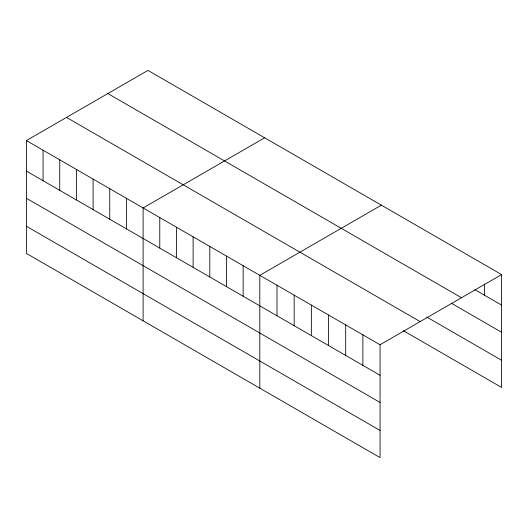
<?xml version="1.0" encoding="UTF-8"?>
<svg xmlns="http://www.w3.org/2000/svg" width="528" height="528" viewBox="0 0 528 528"><rect width="100%" height="100%" fill="white"/><g stroke="black" fill="none" stroke-linecap="round" stroke-linejoin="round"><path stroke-width="0.79" d="M26.4 140.573L380.054 344.758L380.054 457.598L26.4 253.42L26.4 140.573L147.946 70.402L501.6 274.58L501.6 387.427L403.346 330.7M264.653 137.782L143.108 207.953L143.108 320.8M381.361 205.161L259.809 275.332L259.809 388.179M380.054 344.758L501.6 274.58M474.804 289.634L501.6 305.105M107.837 93.555L461.492 297.739M451.44 303.31L501.6 332.27M426.71 317.018L501.6 360.261M66.508 117.421L420.163 321.598M26.4 171.098L380.054 375.283M26.4 198.264L380.054 402.448M26.4 226.255L380.054 430.432M484.42 283.939L484.42 295.185M362.875 334.838L362.875 365.363M345.695 324.918L345.695 355.443M328.522 315.005L328.522 345.53M311.342 305.085L311.342 335.61M294.162 295.165L294.162 325.69M276.989 285.252L276.989 315.777M243.137 265.709L243.137 296.234M226.466 256.08L226.466 286.605M209.794 246.457L209.794 276.982M193.123 236.834L193.123 267.359M176.451 227.205L176.451 257.73M159.779 217.582L159.779 248.107M126.43 198.33L126.43 228.855M109.758 188.701L109.758 219.226M93.086 179.078L93.086 209.603M76.415 169.455L76.415 199.98M59.743 159.826L59.743 190.351M43.072 150.203L43.072 180.728"/></g></svg>
